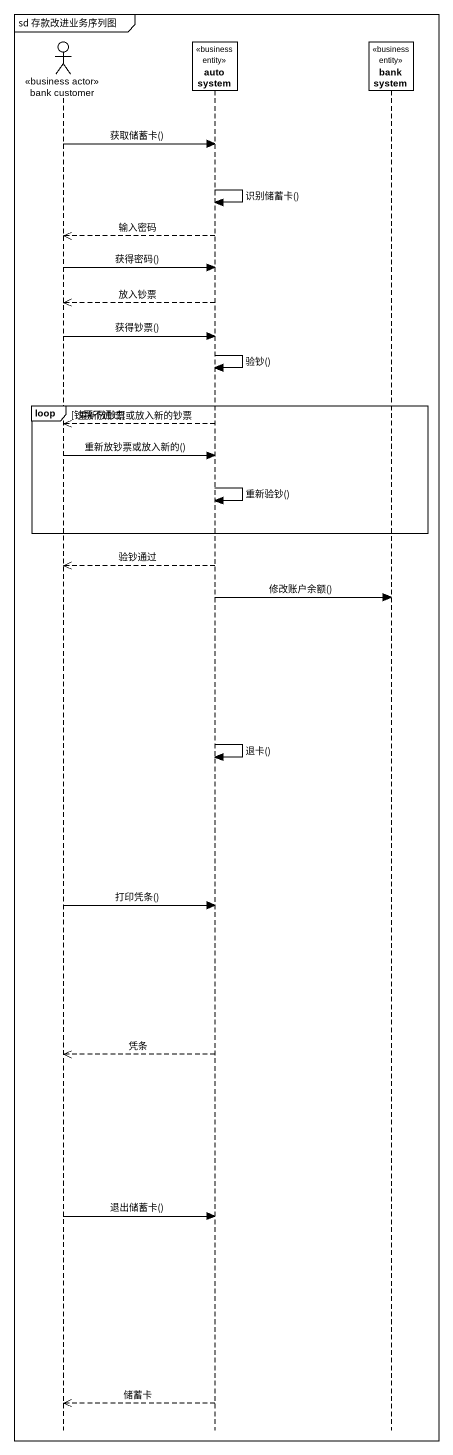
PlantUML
@startuml
mainframe sd 存款改进业务序列图
hide footbox
actor "bank customer" as bank_customer <<business actor>>
participant "auto system" as auto_system <<business entity>>
participant "bank system" as bank_system <<business entity>>

bank_customer -> auto_system : 获取储蓄卡()
auto_system -> auto_system : 识别储蓄卡()
auto_system -->> bank_customer : 输入密码
bank_customer -> auto_system : 获得密码()
auto_system -->> bank_customer : 放入钞票
bank_customer -> auto_system : 获得钞票()
auto_system -> auto_system : 验钞()
loop 钞票不通过
  auto_system -->> bank_customer : 重新放钞票或放入新的钞票
  bank_customer -> auto_system : 重新放钞票或放入新的()
  auto_system -> auto_system : 重新验钞()
end
auto_system -->> bank_customer : 验钞通过
auto_system -> bank_system : 修改账户余额()
auto_system -> auto_system : 退卡()
bank_customer -> auto_system : 打印凭条()
auto_system -->> bank_customer : 凭条
bank_customer -> auto_system : 退出储蓄卡()
auto_system -->> bank_customer : 储蓄卡
@enduml
